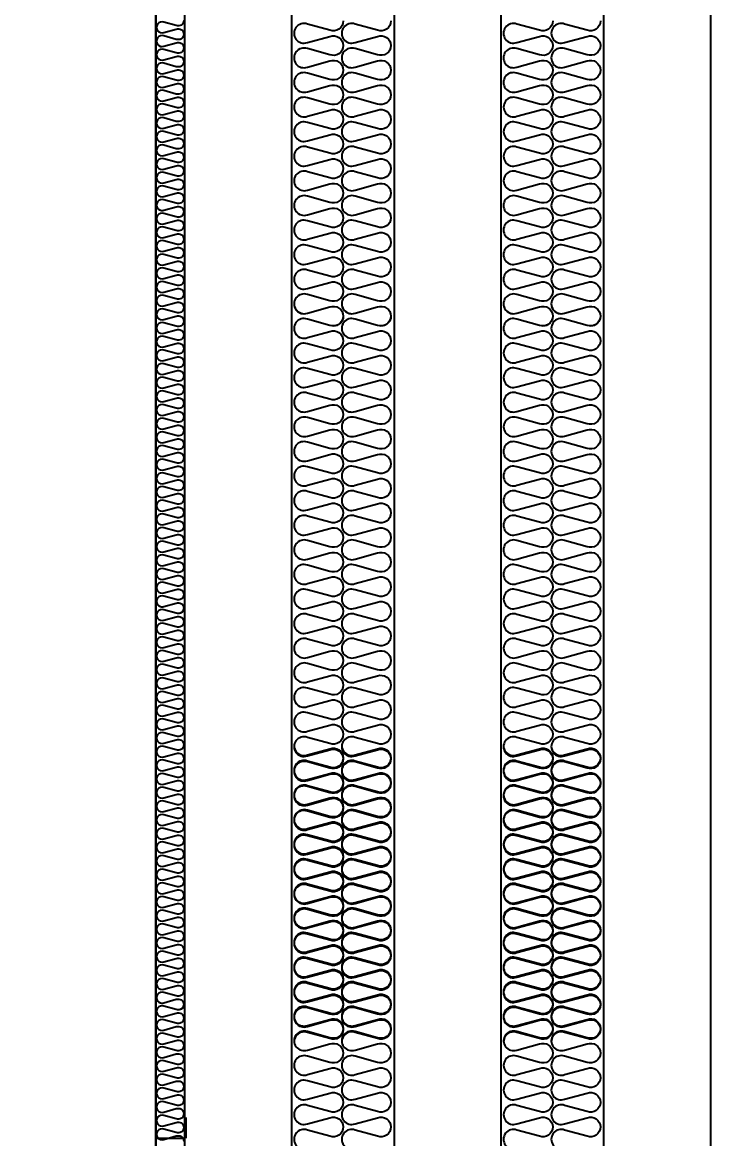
# Model space of a CAD drawing. Header units: millimetres. Extents: x 1723 to 33835, y 1764 to 24472.
# Drawn here: x 4939 to 5946, y 10073 to 11703 of the extents above; entities that cross this region are included whole.
import ezdxf

# ---------------------------------------------------------------- set-up
doc = ezdxf.new("R2010")
doc.units = ezdxf.units.MM
doc.layers.add('SMS', color=220, linetype='Continuous')
doc.layers.add('냉각탑_dim', color=1, linetype='Continuous')
doc.styles.add('HY울릉도L', font='')
doc.styles.get('HY울릉도L').set_extended_font_data('HY울릉도L')
doc.dimstyles.new('성지DIM', dxfattribs={"dimtxt": 3.5, "dimasz": 3, "dimexe": 1, "dimexo": 2.5, "dimgap": 2, "dimtad": 1, "dimdec": 0, "dimzin": 3, "dimdsep": 46, "dimtxsty": 'HY울릉도L', "dimblk": 'ARCHTICK', "dimcen": -2, "dimclrd": 256, "dimclre": 256, "dimclrt": 7, "dimadec": 0, "dimazin": 0, "dimtfac": 1, "dimtdec": 0, "dimtofl": 0, "dimtmove": 0, "dimatfit": 3, "dimfxl": 1, "dimtolj": 1, "dimtzin": 0, "dimlwe": -1, "dimarcsym": 0})

# ---------------------------------------------------------------- blocks, each defined once
blk = doc.blocks.new('*D763')
at = {"layer": 'Defpoints', "color": 0, "transparency": 16777216}
for p in [(5134.4, 13171.5), (4489.6, 9571.5), (5134.4, 9571.5)]:
    blk.add_point(p, dxfattribs=at)
at = {"layer": '냉각탑_dim', "transparency": 16777216}
for p, q in [((5034.4, 13171.5), (4449.6, 13171.5)), ((5034.4, 9571.5), (4449.6, 9571.5))]:
    blk.add_line(p, q, dxfattribs=at)
at = {"layer": '냉각탑_dim', "lineweight": -2, "transparency": 16777216}
blk.add_line((4489.6, 13051.5), (4489.6, 9691.5), dxfattribs=at)
at = {"layer": '냉각탑_dim', "transparency": 16777216}
for points in [[(4469.6, 13051.5), (4509.6, 13051.5), (4489.6, 13171.5)], [(4469.6, 9691.5), (4509.6, 9691.5), (4489.6, 9571.5)]]:
    blk.add_solid(points, dxfattribs=at)
at = {"layer": '냉각탑_dim', "color": 7, "transparency": 16777216, "insert": (4339.6, 11371.5), "char_height": 140, "attachment_point": 5, "rotation": 90, "style": 'HY울릉도L'}
blk.add_mtext('\\A1;3600', dxfattribs=at)
blk = doc.blocks.new('*D767')
at = {"layer": 'Defpoints', "color": 0, "transparency": 16777216}
for p in [(3463.2, 13171.5), (5134.4, 13171.5), (4984.4, 8821.5)]:
    blk.add_point(p, dxfattribs=at)
at = {"layer": '냉각탑_dim', "transparency": 16777216}
for p, q in [((5034.4, 13171.5), (3423.2, 13171.5)), ((4884.4, 8821.5), (3423.2, 8821.5))]:
    blk.add_line(p, q, dxfattribs=at)
at = {"layer": '냉각탑_dim', "lineweight": -2, "transparency": 16777216}
blk.add_line((3463.2, 8941.5), (3463.2, 13051.5), dxfattribs=at)
at = {"layer": '냉각탑_dim', "transparency": 16777216}
for points in [[(3443.2, 13051.5), (3483.2, 13051.5), (3463.2, 13171.5)], [(3443.2, 8941.5), (3483.2, 8941.5), (3463.2, 8821.5)]]:
    blk.add_solid(points, dxfattribs=at)
at = {"layer": '냉각탑_dim', "color": 7, "transparency": 16777216, "insert": (3313.2, 10996.5), "char_height": 140, "attachment_point": 5, "rotation": 90, "style": 'HY울릉도L'}
blk.add_mtext('\\A1;4350', dxfattribs=at)
blk = doc.blocks.new('3')
for p, q in [((5134.4, 13171.5), (5134.4, 9571.5)), ((5134.4, 12779.5), (5134.4, 10073.5)), ((5176.4, 12779.5), (5176.4, 10073.5)), ((5178.4, 10103.5), (5178.4, 10073.5)), ((5134.4, 10073.5), (5176.4, 10073.5))]:
    blk.add_line(p, q)
at = {"color": 7}
for p, q in [((5134.4, 13171.5), (5134.4, 9571.5)), ((5176.4, 13171.5), (5176.4, 9651.5)), ((5332.4, 13129.5), (5332.4, 9651.5)), ((5482.4, 13129.5), (5482.4, 9651.5)), ((5638.4, 13129.5), (5638.4, 9651.5)), ((5788.4, 13129.5), (5788.4, 9651.5)), ((5944.4, 13129.5), (5944.4, 9651.5))]:
    blk.add_line(p, q, dxfattribs=at)
at = {"ltscale": 500, "elevation": 0}
blk.add_lwpolyline([(5134.4, 13171.5), (9334.4, 13171.5), (9334.4, 9571.5), (5134.4, 9571.5)], close=True, dxfattribs=at)
at = {"layer": 'SMS', "color": 5, "elevation": 0}
for points in [[(5408.2, 11704.5, -0.524856), (5388.7, 11691.1), (5355.8, 11700, 1.449198), (5355.8, 11673.1), (5388.7, 11682, -0.524856), (5408.2, 11668.6, -0.524856), (5388.7, 11655.2), (5355.8, 11664.1, 1.449198), (5355.8, 11637.2), (5388.7, 11646.1, -0.524856), (5408.2, 11632.7, -0.524856), (5388.7, 11619.2), (5355.8, 11628.2, 1.449198), (5355.8, 11601.3), (5388.7, 11610.2, -0.524856), (5408.2, 11596.8, -0.524856), (5388.7, 11583.3), (5355.8, 11592.2, 1.449198), (5355.8, 11565.4), (5388.7, 11574.3, -0.524856), (5408.2, 11560.9, -0.524856), (5388.7, 11547.4), (5355.8, 11556.3, 1.449198), (5355.8, 11529.5), (5388.7, 11538.4, -0.524856), (5408.2, 11524.9, -0.524856), (5388.7, 11511.5), (5355.8, 11520.4, 1.449198), (5355.8, 11493.6), (5388.7, 11502.5, -0.524856), (5408.2, 11489, -0.524856), (5388.7, 11475.6), (5355.8, 11484.5, 1.449198), (5355.8, 11457.7), (5388.7, 11466.6, -0.524856), (5408.2, 11453.1, -0.524856), (5388.7, 11439.7), (5355.8, 11448.6, 1.449198), (5355.8, 11421.7), (5388.7, 11430.6, -0.524856), (5408.2, 11417.2, -0.524856), (5388.7, 11403.8), (5355.8, 11412.7, 1.449198), (5355.8, 11385.8), (5388.7, 11394.7, -0.524856), (5408.2, 11381.3, -0.524856), (5388.7, 11367.9), (5355.8, 11376.8, 1.449198), (5355.8, 11349.9), (5388.7, 11358.8, -0.524856), (5408.2, 11345.4, -0.524856), (5388.7, 11332), (5355.8, 11340.9, 1.449198), (5355.8, 11314), (5388.7, 11322.9, -0.524856), (5408.2, 11309.5, -0.524856), (5388.7, 11296.1), (5355.8, 11305, 1.449198), (5355.8, 11278.1), (5388.7, 11287, -0.524856), (5408.2, 11273.6, -0.417249), (5393.7, 11259.2)], [(5477.8, 11704.5, -0.524856), (5458.4, 11691.1), (5425.5, 11700, 1.449198), (5425.5, 11673.1), (5458.4, 11682, -0.524856), (5477.8, 11668.6, -0.524856), (5458.4, 11655.2), (5425.5, 11664.1, 1.449198), (5425.5, 11637.2), (5458.4, 11646.1, -0.524856), (5477.8, 11632.7, -0.524856), (5458.4, 11619.2), (5425.5, 11628.2, 1.449198), (5425.5, 11601.3), (5458.4, 11610.2, -0.524856), (5477.8, 11596.8, -0.524856), (5458.4, 11583.3), (5425.5, 11592.2, 1.449198), (5425.5, 11565.4), (5458.4, 11574.3, -0.524856), (5477.8, 11560.9, -0.524856), (5458.4, 11547.4), (5425.5, 11556.3, 1.449198), (5425.5, 11529.5), (5458.4, 11538.4, -0.524856), (5477.8, 11524.9, -0.524856), (5458.4, 11511.5), (5425.5, 11520.4, 1.449198), (5425.5, 11493.6), (5458.4, 11502.5, -0.524856), (5477.8, 11489, -0.524856), (5458.4, 11475.6), (5425.5, 11484.5, 1.449198), (5425.5, 11457.7), (5458.4, 11466.6, -0.524856), (5477.8, 11453.1, -0.524856), (5458.4, 11439.7), (5425.5, 11448.6, 1.449198), (5425.5, 11421.7), (5458.4, 11430.6, -0.524856), (5477.8, 11417.2, -0.524856), (5458.4, 11403.8), (5425.5, 11412.7, 1.449198), (5425.5, 11385.8), (5458.4, 11394.7, -0.524856), (5477.8, 11381.3, -0.524856), (5458.4, 11367.9), (5425.5, 11376.8, 1.449198), (5425.5, 11349.9), (5458.4, 11358.8, -0.524856), (5477.8, 11345.4, -0.524856), (5458.4, 11332), (5425.5, 11340.9, 1.449198), (5425.5, 11314), (5458.4, 11322.9, -0.524856), (5477.8, 11309.5, -0.524856), (5458.4, 11296.1), (5425.5, 11305, 1.449198), (5425.5, 11278.1), (5458.4, 11287, -0.524856), (5477.8, 11273.6, -0.417249), (5463.3, 11259.2)], [(5714.2, 11704.5, -0.524856), (5694.7, 11691.1), (5661.8, 11700, 1.449198), (5661.8, 11673.1), (5694.7, 11682, -0.524856), (5714.2, 11668.6, -0.524856), (5694.7, 11655.2), (5661.8, 11664.1, 1.449198), (5661.8, 11637.2), (5694.7, 11646.1, -0.524856), (5714.2, 11632.7, -0.524856), (5694.7, 11619.2), (5661.8, 11628.2, 1.449198), (5661.8, 11601.3), (5694.7, 11610.2, -0.524856), (5714.2, 11596.8, -0.524856), (5694.7, 11583.3), (5661.8, 11592.2, 1.449198), (5661.8, 11565.4), (5694.7, 11574.3, -0.524856), (5714.2, 11560.9, -0.524856), (5694.7, 11547.4), (5661.8, 11556.3, 1.449198), (5661.8, 11529.5), (5694.7, 11538.4, -0.524856), (5714.2, 11524.9, -0.524856), (5694.7, 11511.5), (5661.8, 11520.4, 1.449198), (5661.8, 11493.6), (5694.7, 11502.5, -0.524856), (5714.2, 11489, -0.524856), (5694.7, 11475.6), (5661.8, 11484.5, 1.449198), (5661.8, 11457.7), (5694.7, 11466.6, -0.524856), (5714.2, 11453.1, -0.524856), (5694.7, 11439.7), (5661.8, 11448.6, 1.449198), (5661.8, 11421.7), (5694.7, 11430.6, -0.524856), (5714.2, 11417.2, -0.524856), (5694.7, 11403.8), (5661.8, 11412.7, 1.449198), (5661.8, 11385.8), (5694.7, 11394.7, -0.524856), (5714.2, 11381.3, -0.524856), (5694.7, 11367.9), (5661.8, 11376.8, 1.449198), (5661.8, 11349.9), (5694.7, 11358.8, -0.524856), (5714.2, 11345.4, -0.524856), (5694.7, 11332), (5661.8, 11340.9, 1.449198), (5661.8, 11314), (5694.7, 11322.9, -0.524856), (5714.2, 11309.5, -0.524856), (5694.7, 11296.1), (5661.8, 11305, 1.449198), (5661.8, 11278.1), (5694.7, 11287, -0.524856), (5714.2, 11273.6, -0.417249), (5699.7, 11259.2)], [(5783.8, 11704.5, -0.524856), (5764.4, 11691.1), (5731.5, 11700, 1.449198), (5731.5, 11673.1), (5764.4, 11682, -0.524856), (5783.8, 11668.6, -0.524856), (5764.4, 11655.2), (5731.5, 11664.1, 1.449198), (5731.5, 11637.2), (5764.4, 11646.1, -0.524856), (5783.8, 11632.7, -0.524856), (5764.4, 11619.2), (5731.5, 11628.2, 1.449198), (5731.5, 11601.3), (5764.4, 11610.2, -0.524856), (5783.8, 11596.8, -0.524856), (5764.4, 11583.3), (5731.5, 11592.2, 1.449198), (5731.5, 11565.4), (5764.4, 11574.3, -0.524856), (5783.8, 11560.9, -0.524856), (5764.4, 11547.4), (5731.5, 11556.3, 1.449198), (5731.5, 11529.5), (5764.4, 11538.4, -0.524856), (5783.8, 11524.9, -0.524856), (5764.4, 11511.5), (5731.5, 11520.4, 1.449198), (5731.5, 11493.6), (5764.4, 11502.5, -0.524856), (5783.8, 11489, -0.524856), (5764.4, 11475.6), (5731.5, 11484.5, 1.449198), (5731.5, 11457.7), (5764.4, 11466.6, -0.524856), (5783.8, 11453.1, -0.524856), (5764.4, 11439.7), (5731.5, 11448.6, 1.449198), (5731.5, 11421.7), (5764.4, 11430.6, -0.524856), (5783.8, 11417.2, -0.524856), (5764.4, 11403.8), (5731.5, 11412.7, 1.449198), (5731.5, 11385.8), (5764.4, 11394.7, -0.524856), (5783.8, 11381.3, -0.524856), (5764.4, 11367.9), (5731.5, 11376.8, 1.449198), (5731.5, 11349.9), (5764.4, 11358.8, -0.524856), (5783.8, 11345.4, -0.524856), (5764.4, 11332), (5731.5, 11340.9, 1.449198), (5731.5, 11314), (5764.4, 11322.9, -0.524856), (5783.8, 11309.5, -0.524856), (5764.4, 11296.1), (5731.5, 11305, 1.449198), (5731.5, 11278.1), (5764.4, 11287, -0.524856), (5783.8, 11273.6, -0.417249), (5769.3, 11259.2)], [(5175.2, 11705.1, -0.524856), (5164.4, 11697.7), (5146.1, 11702.6, 1.449198), (5146.1, 11687.7), (5164.4, 11692.6, -0.524856), (5175.2, 11685.2, -0.524856), (5164.4, 11677.7), (5146.1, 11682.6, 1.449198), (5146.1, 11667.7), (5164.4, 11672.7, -0.524856), (5175.2, 11665.2, -0.524856), (5164.4, 11657.8), (5146.1, 11662.7, 1.449198), (5146.1, 11647.8), (5164.4, 11652.7, -0.524856), (5175.2, 11645.3, -0.524856), (5164.4, 11637.8), (5146.1, 11642.7, 1.449198), (5146.1, 11627.8), (5164.4, 11632.8, -0.524856), (5175.2, 11625.3, -0.524856), (5164.4, 11617.9), (5146.1, 11622.8, 1.449198), (5146.1, 11607.9), (5164.4, 11612.8, -0.524856), (5175.2, 11605.4, -0.524856), (5164.4, 11597.9), (5146.1, 11602.8, 1.449198), (5146.1, 11587.9), (5164.4, 11592.9, -0.524856), (5175.2, 11585.4, -0.524856), (5164.4, 11578), (5146.1, 11582.9, 1.449198), (5146.1, 11568), (5164.4, 11572.9, -0.524856), (5175.2, 11565.5, -0.524856), (5164.4, 11558), (5146.1, 11562.9, 1.449198), (5146.1, 11548), (5164.4, 11553, -0.524856), (5175.2, 11545.5, -0.524856), (5164.4, 11538.1), (5146.1, 11543, 1.449198), (5146.1, 11528.1), (5164.4, 11533, -0.524856), (5175.2, 11525.6, -0.524856), (5164.4, 11518.1), (5146.1, 11523, 1.449198), (5146.1, 11508.1), (5164.4, 11513.1, -0.524856), (5175.2, 11505.6, -0.524856), (5164.4, 11498.2), (5146.1, 11503.1, 1.449198), (5146.1, 11488.2), (5164.4, 11493.1, -0.524856), (5175.2, 11485.7, -0.524856), (5164.4, 11478.2), (5146.1, 11483.1, 1.449198), (5146.1, 11468.2), (5164.4, 11473.2, -0.524856), (5175.2, 11465.7, -0.524856), (5164.4, 11458.3), (5146.1, 11463.2, 1.449198), (5146.1, 11448.3), (5164.4, 11453.2, -0.524856), (5175.2, 11445.8, -0.524856), (5164.4, 11438.3), (5146.1, 11443.2, 1.449198), (5146.1, 11428.3), (5164.4, 11433.3, -0.524856), (5175.2, 11425.8, -0.417249), (5167.2, 11417.8)], [(5135.6, 11433.8, 0.446849), (5146.1, 11428.3), (5164.4, 11433.3, -0.524856), (5175.2, 11425.8, -0.524856), (5164.4, 11418.4), (5146.1, 11423.3, 1.449198), (5146.1, 11408.4), (5164.4, 11413.3, -0.524856), (5175.2, 11405.9, -0.524856), (5164.4, 11398.4), (5146.1, 11403.3, 1.449198), (5146.1, 11388.4), (5164.4, 11393.4, -0.524856), (5175.2, 11385.9, -0.524856), (5164.4, 11378.5), (5146.1, 11383.4, 1.449198), (5146.1, 11368.5), (5164.4, 11373.4, -0.524856), (5175.2, 11366, -0.524856), (5164.4, 11358.5), (5146.1, 11363.4, 1.449198), (5146.1, 11348.5), (5164.4, 11353.5, -0.524856), (5175.2, 11346, -0.524856), (5164.4, 11338.6), (5146.1, 11343.5, 1.449198), (5146.1, 11328.6), (5164.4, 11333.5, -0.524856), (5175.2, 11326.1, -0.524856), (5164.4, 11318.6), (5146.1, 11323.5, 1.449198), (5146.1, 11308.6), (5164.4, 11313.6, -0.524856), (5175.2, 11306.1, -0.524856), (5164.4, 11298.7), (5146.1, 11303.6, 1.449198), (5146.1, 11288.7), (5164.4, 11293.6, -0.524856), (5175.2, 11286.2, -0.524856), (5164.4, 11278.7), (5146.1, 11283.6, 1.449198), (5146.1, 11268.7), (5164.4, 11273.7, -0.524856), (5175.2, 11266.2, -0.524856), (5164.4, 11258.8), (5146.1, 11263.7, 1.449198), (5146.1, 11248.8), (5164.4, 11253.7, -0.524856), (5175.2, 11246.3, -0.524856), (5164.4, 11238.8), (5146.1, 11243.7, 1.449198), (5146.1, 11228.8), (5164.4, 11233.8, -0.524856), (5175.2, 11226.3, -0.524856), (5164.4, 11218.9), (5146.1, 11223.8, 1.449198), (5146.1, 11208.9), (5164.4, 11213.8, -0.524856), (5175.2, 11206.4, -0.524856), (5164.4, 11198.9), (5146.1, 11203.8, 1.449198), (5146.1, 11188.9), (5164.4, 11193.9, -0.524856), (5175.2, 11186.4, -0.524856), (5164.4, 11179), (5146.1, 11183.9, 1.449198), (5146.1, 11169), (5164.4, 11173.9, -0.524856), (5175.2, 11166.5, -0.524856), (5164.4, 11159), (5146.1, 11163.9, 1.449198), (5146.1, 11149), (5164.4, 11154, -0.524856), (5175.2, 11146.5, -0.524856), (5164.4, 11139.1), (5146.1, 11144, 1.449198), (5146.1, 11129.1), (5164.4, 11134, -0.524856), (5175.2, 11126.6, -0.524856), (5164.4, 11119.1), (5146.1, 11124, 1.449198), (5146.1, 11109.1), (5164.4, 11114.1, -0.524856), (5175.2, 11106.6, -0.524856), (5164.4, 11099.2), (5146.1, 11104.1, 1.449198), (5146.1, 11089.2), (5164.4, 11094.1, -0.524856), (5175.2, 11086.7, -0.524856), (5164.4, 11079.2), (5146.1, 11084.1, 1.449198), (5146.1, 11069.2), (5164.4, 11074.2, -0.524856), (5175.2, 11066.7, -0.524856), (5164.4, 11059.3), (5146.1, 11064.2, 1.449198), (5146.1, 11049.3), (5164.4, 11054.2, -0.524856), (5175.2, 11046.8, -0.524856), (5164.4, 11039.3), (5146.1, 11044.2, 1.449198), (5146.1, 11029.3), (5164.4, 11034.3, -0.524856), (5175.2, 11026.8, -0.524856), (5164.4, 11019.4), (5146.1, 11024.3, 1.449198), (5146.1, 11009.4), (5164.4, 11014.3, -0.524856), (5175.2, 11006.9, -0.524856), (5164.4, 10999.4), (5146.1, 11004.3, 1.449198), (5146.1, 10989.4), (5164.4, 10994.4, -0.524856), (5175.2, 10986.9, -0.524856), (5164.4, 10979.5), (5146.1, 10984.4, 1.449198), (5146.1, 10969.5), (5164.4, 10974.4, -0.524856), (5175.2, 10967, -0.524856), (5164.4, 10959.5), (5146.1, 10964.4, 1.449198), (5146.1, 10949.5), (5164.4, 10954.5, -0.524856), (5175.2, 10947, -0.524856), (5164.4, 10939.6), (5146.1, 10944.5, 1.449198), (5146.1, 10929.6), (5164.4, 10934.5, -0.524856), (5175.2, 10927.1, -0.524856), (5164.4, 10919.6), (5146.1, 10924.5, 1.449198), (5146.1, 10909.6), (5164.4, 10914.6, -0.524856), (5175.2, 10907.1, -0.524856), (5164.4, 10899.7), (5146.1, 10904.6, 1.449198), (5146.1, 10889.7), (5164.4, 10894.6, -0.524856), (5175.2, 10887.2, -0.524856), (5164.4, 10879.7), (5146.1, 10884.6, 1.449198), (5146.1, 10869.7), (5164.4, 10874.7, -0.524856), (5175.2, 10867.2, -0.524856), (5164.4, 10859.8), (5146.1, 10864.7, 1.449198), (5146.1, 10849.8), (5164.4, 10854.7, -0.524856), (5175.2, 10847.3, -0.417249), (5167.2, 10839.3)], [(5336.8, 11287.9, 0.446849), (5355.8, 11278.1), (5388.7, 11287, -0.524856), (5408.2, 11273.6, -0.524856), (5388.7, 11260.1), (5355.8, 11269.1, 1.449198), (5355.8, 11242.2), (5388.7, 11251.1, -0.524856), (5408.2, 11237.7, -0.524856), (5388.7, 11224.2), (5355.8, 11233.1, 1.449198), (5355.8, 11206.3), (5388.7, 11215.2, -0.524856), (5408.2, 11201.8, -0.524856), (5388.7, 11188.3), (5355.8, 11197.2, 1.449198), (5355.8, 11170.4), (5388.7, 11179.3, -0.524856), (5408.2, 11165.8, -0.524856), (5388.7, 11152.4), (5355.8, 11161.3, 1.449198), (5355.8, 11134.5), (5388.7, 11143.4, -0.524856), (5408.2, 11129.9, -0.524856), (5388.7, 11116.5), (5355.8, 11125.4, 1.449198), (5355.8, 11098.6), (5388.7, 11107.5, -0.524856), (5408.2, 11094, -0.524856), (5388.7, 11080.6), (5355.8, 11089.5, 1.449198), (5355.8, 11062.6), (5388.7, 11071.5, -0.524856), (5408.2, 11058.1, -0.524856), (5388.7, 11044.7), (5355.8, 11053.6, 1.449198), (5355.8, 11026.7), (5388.7, 11035.6, -0.524856), (5408.2, 11022.2, -0.524856), (5388.7, 11008.8), (5355.8, 11017.7, 1.449198), (5355.8, 10990.8), (5388.7, 10999.7, -0.524856), (5408.2, 10986.3, -0.524856), (5388.7, 10972.9), (5355.8, 10981.8, 1.449198), (5355.8, 10954.9), (5388.7, 10963.8, -0.524856), (5408.2, 10950.4, -0.524856), (5388.7, 10937), (5355.8, 10945.9, 1.449198), (5355.8, 10919), (5388.7, 10927.9, -0.524856), (5408.2, 10914.5, -0.524856), (5388.7, 10901), (5355.8, 10910, 1.449198), (5355.8, 10883.1), (5388.7, 10892, -0.524856), (5408.2, 10878.6, -0.524856), (5388.7, 10865.1), (5355.8, 10874, 1.449198), (5355.8, 10847.2), (5388.7, 10856.1, -0.524856), (5408.2, 10842.7, -0.524856), (5388.7, 10829.2), (5355.8, 10838.1, 1.449198), (5355.8, 10811.3), (5388.7, 10820.2, -0.524856), (5408.2, 10806.7, -0.524856), (5388.7, 10793.3), (5355.8, 10802.2, 1.449198), (5355.8, 10775.4), (5388.7, 10784.3, -0.524856), (5408.2, 10770.8, -0.524856), (5388.7, 10757.4), (5355.8, 10766.3, 1.449198), (5355.8, 10739.5), (5388.7, 10748.4, -0.524856), (5408.2, 10734.9, -0.524856), (5388.7, 10721.5), (5355.8, 10730.4, 1.449198), (5355.8, 10703.5), (5388.7, 10712.4, -0.524856), (5408.2, 10699, -0.524856), (5388.7, 10685.6), (5355.8, 10694.5, 1.449198), (5355.8, 10667.6), (5388.7, 10676.5, -0.524856), (5408.2, 10663.1, -0.524856), (5388.7, 10649.7), (5355.8, 10658.6, 1.449198), (5355.8, 10631.7), (5388.7, 10640.6, -0.524856), (5408.2, 10627.2, -0.524856), (5388.7, 10613.8), (5355.8, 10622.7, 1.449198), (5355.8, 10595.8), (5388.7, 10604.7, -0.524856), (5408.2, 10591.3, -0.524856), (5388.7, 10577.9), (5355.8, 10586.8, 1.449198), (5355.8, 10559.9), (5388.7, 10568.8, -0.524856), (5408.2, 10555.4, -0.524856), (5388.7, 10541.9), (5355.8, 10550.9, 1.449198), (5355.8, 10524), (5388.7, 10532.9, -0.524856), (5408.2, 10519.5, -0.524856), (5388.7, 10506), (5355.8, 10514.9, 1.449198), (5355.8, 10488.1), (5388.7, 10497, -0.524856), (5408.2, 10483.6, -0.524856), (5388.7, 10470.1), (5355.8, 10479, 1.449198), (5355.8, 10452.2), (5388.7, 10461.1, -0.524856), (5408.2, 10447.6, -0.524856), (5388.7, 10434.2), (5355.8, 10443.1, 1.449198), (5355.8, 10416.3), (5388.7, 10425.2, -0.524856), (5408.2, 10411.7, -0.524856), (5388.7, 10398.3), (5355.8, 10407.2, 1.449198), (5355.8, 10380.4), (5388.7, 10389.3, -0.524856), (5408.2, 10375.8, -0.524856), (5388.7, 10362.4), (5355.8, 10371.3, 1.449198), (5355.8, 10344.4), (5388.7, 10353.3, -0.524856), (5408.2, 10339.9, -0.524856), (5388.7, 10326.5), (5355.8, 10335.4, 1.449198), (5355.8, 10308.5), (5388.7, 10317.4, -0.524856), (5408.2, 10304, -0.524856), (5388.7, 10290.6), (5355.8, 10299.5, 1.449198), (5355.8, 10272.6), (5388.7, 10281.5, -0.524856), (5408.2, 10268.1, -0.524856), (5388.7, 10254.7), (5355.8, 10263.6, 0.440524), (5336.9, 10254, 0.440524)], [(5406.5, 11287.9, 0.446849), (5425.5, 11278.1), (5458.4, 11287, -0.524856), (5477.8, 11273.6, -0.524856), (5458.4, 11260.1), (5425.5, 11269.1, 1.449198), (5425.5, 11242.2), (5458.4, 11251.1, -0.524856), (5477.8, 11237.7, -0.524856), (5458.4, 11224.2), (5425.5, 11233.1, 1.449198), (5425.5, 11206.3), (5458.4, 11215.2, -0.524856), (5477.8, 11201.8, -0.524856), (5458.4, 11188.3), (5425.5, 11197.2, 1.449198), (5425.5, 11170.4), (5458.4, 11179.3, -0.524856), (5477.8, 11165.8, -0.524856), (5458.4, 11152.4), (5425.5, 11161.3, 1.449198), (5425.5, 11134.5), (5458.4, 11143.4, -0.524856), (5477.8, 11129.9, -0.524856), (5458.4, 11116.5), (5425.5, 11125.4, 1.449198), (5425.5, 11098.6), (5458.4, 11107.5, -0.524856), (5477.8, 11094, -0.524856), (5458.4, 11080.6), (5425.5, 11089.5, 1.449198), (5425.5, 11062.6), (5458.4, 11071.5, -0.524856), (5477.8, 11058.1, -0.524856), (5458.4, 11044.7), (5425.5, 11053.6, 1.449198), (5425.5, 11026.7), (5458.4, 11035.6, -0.524856), (5477.8, 11022.2, -0.524856), (5458.4, 11008.8), (5425.5, 11017.7, 1.449198), (5425.5, 10990.8), (5458.4, 10999.7, -0.524856), (5477.8, 10986.3, -0.524856), (5458.4, 10972.9), (5425.5, 10981.8, 1.449198), (5425.5, 10954.9), (5458.4, 10963.8, -0.524856), (5477.8, 10950.4, -0.524856), (5458.4, 10937), (5425.5, 10945.9, 1.449198), (5425.5, 10919), (5458.4, 10927.9, -0.524856), (5477.8, 10914.5, -0.524856), (5458.4, 10901), (5425.5, 10910, 1.449198), (5425.5, 10883.1), (5458.4, 10892, -0.524856), (5477.8, 10878.6, -0.524856), (5458.4, 10865.1), (5425.5, 10874, 1.449198), (5425.5, 10847.2), (5458.4, 10856.1, -0.524856), (5477.8, 10842.7, -0.524856), (5458.4, 10829.2), (5425.5, 10838.1, 1.449198), (5425.5, 10811.3), (5458.4, 10820.2, -0.524856), (5477.8, 10806.7, -0.524856), (5458.4, 10793.3), (5425.5, 10802.2, 1.449198), (5425.5, 10775.4), (5458.4, 10784.3, -0.524856), (5477.8, 10770.8, -0.524856), (5458.4, 10757.4), (5425.5, 10766.3, 1.449198), (5425.5, 10739.5), (5458.4, 10748.4, -0.524856), (5477.8, 10734.9, -0.524856), (5458.4, 10721.5), (5425.5, 10730.4, 1.449198), (5425.5, 10703.5), (5458.4, 10712.4, -0.524856), (5477.8, 10699, -0.524856), (5458.4, 10685.6), (5425.5, 10694.5, 1.449198), (5425.5, 10667.6), (5458.4, 10676.5, -0.524856), (5477.8, 10663.1, -0.524856), (5458.4, 10649.7), (5425.5, 10658.6, 1.449198), (5425.5, 10631.7), (5458.4, 10640.6, -0.524856), (5477.8, 10627.2, -0.524856), (5458.4, 10613.8), (5425.5, 10622.7, 1.449198), (5425.5, 10595.8), (5458.4, 10604.7, -0.524856), (5477.8, 10591.3, -0.524856), (5458.4, 10577.9), (5425.5, 10586.8, 1.449198), (5425.5, 10559.9), (5458.4, 10568.8, -0.524856), (5477.8, 10555.4, -0.524856), (5458.4, 10541.9), (5425.5, 10550.9, 1.449198), (5425.5, 10524), (5458.4, 10532.9, -0.524856), (5477.8, 10519.5, -0.524856), (5458.4, 10506), (5425.5, 10514.9, 1.449198), (5425.5, 10488.1), (5458.4, 10497, -0.524856), (5477.8, 10483.6, -0.524856), (5458.4, 10470.1), (5425.5, 10479, 1.449198), (5425.5, 10452.2), (5458.4, 10461.1, -0.524856), (5477.8, 10447.6, -0.524856), (5458.4, 10434.2), (5425.5, 10443.1, 1.449198), (5425.5, 10416.3), (5458.4, 10425.2, -0.524856), (5477.8, 10411.7, -0.524856), (5458.4, 10398.3), (5425.5, 10407.2, 1.449198), (5425.5, 10380.4), (5458.4, 10389.3, -0.524856), (5477.8, 10375.8, -0.524856), (5458.4, 10362.4), (5425.5, 10371.3, 1.449198), (5425.5, 10344.4), (5458.4, 10353.3, -0.524856), (5477.8, 10339.9, -0.524856), (5458.4, 10326.5), (5425.5, 10335.4, 1.449198), (5425.5, 10308.5), (5458.4, 10317.4, -0.524856), (5477.8, 10304, -0.524856), (5458.4, 10290.6), (5425.5, 10299.5, 1.449198), (5425.5, 10272.6), (5458.4, 10281.5, -0.524856), (5477.8, 10268.1, -0.524856), (5458.4, 10254.7), (5425.5, 10263.6, 0.440524), (5406.5, 10254, 0.440524)], [(5642.8, 11287.9, 0.446849), (5661.8, 11278.1), (5694.7, 11287, -0.524856), (5714.2, 11273.6, -0.524856), (5694.7, 11260.1), (5661.8, 11269.1, 1.449198), (5661.8, 11242.2), (5694.7, 11251.1, -0.524856), (5714.2, 11237.7, -0.524856), (5694.7, 11224.2), (5661.8, 11233.1, 1.449198), (5661.8, 11206.3), (5694.7, 11215.2, -0.524856), (5714.2, 11201.8, -0.524856), (5694.7, 11188.3), (5661.8, 11197.2, 1.449198), (5661.8, 11170.4), (5694.7, 11179.3, -0.524856), (5714.2, 11165.8, -0.524856), (5694.7, 11152.4), (5661.8, 11161.3, 1.449198), (5661.8, 11134.5), (5694.7, 11143.4, -0.524856), (5714.2, 11129.9, -0.524856), (5694.7, 11116.5), (5661.8, 11125.4, 1.449198), (5661.8, 11098.6), (5694.7, 11107.5, -0.524856), (5714.2, 11094, -0.524856), (5694.7, 11080.6), (5661.8, 11089.5, 1.449198), (5661.8, 11062.6), (5694.7, 11071.5, -0.524856), (5714.2, 11058.1, -0.524856), (5694.7, 11044.7), (5661.8, 11053.6, 1.449198), (5661.8, 11026.7), (5694.7, 11035.6, -0.524856), (5714.2, 11022.2, -0.524856), (5694.7, 11008.8), (5661.8, 11017.7, 1.449198), (5661.8, 10990.8), (5694.7, 10999.7, -0.524856), (5714.2, 10986.3, -0.524856), (5694.7, 10972.9), (5661.8, 10981.8, 1.449198), (5661.8, 10954.9), (5694.7, 10963.8, -0.524856), (5714.2, 10950.4, -0.524856), (5694.7, 10937), (5661.8, 10945.9, 1.449198), (5661.8, 10919), (5694.7, 10927.9, -0.524856), (5714.2, 10914.5, -0.524856), (5694.7, 10901), (5661.8, 10910, 1.449198), (5661.8, 10883.1), (5694.7, 10892, -0.524856), (5714.2, 10878.6, -0.524856), (5694.7, 10865.1), (5661.8, 10874, 1.449198), (5661.8, 10847.2), (5694.7, 10856.1, -0.524856), (5714.2, 10842.7, -0.524856), (5694.7, 10829.2), (5661.8, 10838.1, 1.449198), (5661.8, 10811.3), (5694.7, 10820.2, -0.524856), (5714.2, 10806.7, -0.524856), (5694.7, 10793.3), (5661.8, 10802.2, 1.449198), (5661.8, 10775.4), (5694.7, 10784.3, -0.524856), (5714.2, 10770.8, -0.524856), (5694.7, 10757.4), (5661.8, 10766.3, 1.449198), (5661.8, 10739.5), (5694.7, 10748.4, -0.524856), (5714.2, 10734.9, -0.524856), (5694.7, 10721.5), (5661.8, 10730.4, 1.449198), (5661.8, 10703.5), (5694.7, 10712.4, -0.524856), (5714.2, 10699, -0.524856), (5694.7, 10685.6), (5661.8, 10694.5, 1.449198), (5661.8, 10667.6), (5694.7, 10676.5, -0.524856), (5714.2, 10663.1, -0.524856), (5694.7, 10649.7), (5661.8, 10658.6, 1.449198), (5661.8, 10631.7), (5694.7, 10640.6, -0.524856), (5714.2, 10627.2, -0.524856), (5694.7, 10613.8), (5661.8, 10622.7, 1.449198), (5661.8, 10595.8), (5694.7, 10604.7, -0.524856), (5714.2, 10591.3, -0.524856), (5694.7, 10577.9), (5661.8, 10586.8, 1.449198), (5661.8, 10559.9), (5694.7, 10568.8, -0.524856), (5714.2, 10555.4, -0.524856), (5694.7, 10541.9), (5661.8, 10550.9, 1.449198), (5661.8, 10524), (5694.7, 10532.9, -0.524856), (5714.2, 10519.5, -0.524856), (5694.7, 10506), (5661.8, 10514.9, 1.449198), (5661.8, 10488.1), (5694.7, 10497, -0.524856), (5714.2, 10483.6, -0.524856), (5694.7, 10470.1), (5661.8, 10479, 1.449198), (5661.8, 10452.2), (5694.7, 10461.1, -0.524856), (5714.2, 10447.6, -0.524856), (5694.7, 10434.2), (5661.8, 10443.1, 1.449198), (5661.8, 10416.3), (5694.7, 10425.2, -0.524856), (5714.2, 10411.7, -0.524856), (5694.7, 10398.3), (5661.8, 10407.2, 1.449198), (5661.8, 10380.4), (5694.7, 10389.3, -0.524856), (5714.2, 10375.8, -0.524856), (5694.7, 10362.4), (5661.8, 10371.3, 1.449198), (5661.8, 10344.4), (5694.7, 10353.3, -0.524856), (5714.2, 10339.9, -0.524856), (5694.7, 10326.5), (5661.8, 10335.4, 1.449198), (5661.8, 10308.5), (5694.7, 10317.4, -0.524856), (5714.2, 10304, -0.524856), (5694.7, 10290.6), (5661.8, 10299.5, 1.449198), (5661.8, 10272.6), (5694.7, 10281.5, -0.524856), (5714.2, 10268.1, -0.524856), (5694.7, 10254.7), (5661.8, 10263.6, 0.440524), (5642.9, 10254, 0.440524)], [(5712.5, 11287.9, 0.446849), (5731.5, 11278.1), (5764.4, 11287, -0.524856), (5783.8, 11273.6, -0.524856), (5764.4, 11260.1), (5731.5, 11269.1, 1.449198), (5731.5, 11242.2), (5764.4, 11251.1, -0.524856), (5783.8, 11237.7, -0.524856), (5764.4, 11224.2), (5731.5, 11233.1, 1.449198), (5731.5, 11206.3), (5764.4, 11215.2, -0.524856), (5783.8, 11201.8, -0.524856), (5764.4, 11188.3), (5731.5, 11197.2, 1.449198), (5731.5, 11170.4), (5764.4, 11179.3, -0.524856), (5783.8, 11165.8, -0.524856), (5764.4, 11152.4), (5731.5, 11161.3, 1.449198), (5731.5, 11134.5), (5764.4, 11143.4, -0.524856), (5783.8, 11129.9, -0.524856), (5764.4, 11116.5), (5731.5, 11125.4, 1.449198), (5731.5, 11098.6), (5764.4, 11107.5, -0.524856), (5783.8, 11094, -0.524856), (5764.4, 11080.6), (5731.5, 11089.5, 1.449198), (5731.5, 11062.6), (5764.4, 11071.5, -0.524856), (5783.8, 11058.1, -0.524856), (5764.4, 11044.7), (5731.5, 11053.6, 1.449198), (5731.5, 11026.7), (5764.4, 11035.6, -0.524856), (5783.8, 11022.2, -0.524856), (5764.4, 11008.8), (5731.5, 11017.7, 1.449198), (5731.5, 10990.8), (5764.4, 10999.7, -0.524856), (5783.8, 10986.3, -0.524856), (5764.4, 10972.9), (5731.5, 10981.8, 1.449198), (5731.5, 10954.9), (5764.4, 10963.8, -0.524856), (5783.8, 10950.4, -0.524856), (5764.4, 10937), (5731.5, 10945.9, 1.449198), (5731.5, 10919), (5764.4, 10927.9, -0.524856), (5783.8, 10914.5, -0.524856), (5764.4, 10901), (5731.5, 10910, 1.449198), (5731.5, 10883.1), (5764.4, 10892, -0.524856), (5783.8, 10878.6, -0.524856), (5764.4, 10865.1), (5731.5, 10874, 1.449198), (5731.5, 10847.2), (5764.4, 10856.1, -0.524856), (5783.8, 10842.7, -0.524856), (5764.4, 10829.2), (5731.5, 10838.1, 1.449198), (5731.5, 10811.3), (5764.4, 10820.2, -0.524856), (5783.8, 10806.7, -0.524856), (5764.4, 10793.3), (5731.5, 10802.2, 1.449198), (5731.5, 10775.4), (5764.4, 10784.3, -0.524856), (5783.8, 10770.8, -0.524856), (5764.4, 10757.4), (5731.5, 10766.3, 1.449198), (5731.5, 10739.5), (5764.4, 10748.4, -0.524856), (5783.8, 10734.9, -0.524856), (5764.4, 10721.5), (5731.5, 10730.4, 1.449198), (5731.5, 10703.5), (5764.4, 10712.4, -0.524856), (5783.8, 10699, -0.524856), (5764.4, 10685.6), (5731.5, 10694.5, 1.449198), (5731.5, 10667.6), (5764.4, 10676.5, -0.524856), (5783.8, 10663.1, -0.524856), (5764.4, 10649.7), (5731.5, 10658.6, 1.449198), (5731.5, 10631.7), (5764.4, 10640.6, -0.524856), (5783.8, 10627.2, -0.524856), (5764.4, 10613.8), (5731.5, 10622.7, 1.449198), (5731.5, 10595.8), (5764.4, 10604.7, -0.524856), (5783.8, 10591.3, -0.524856), (5764.4, 10577.9), (5731.5, 10586.8, 1.449198), (5731.5, 10559.9), (5764.4, 10568.8, -0.524856), (5783.8, 10555.4, -0.524856), (5764.4, 10541.9), (5731.5, 10550.9, 1.449198), (5731.5, 10524), (5764.4, 10532.9, -0.524856), (5783.8, 10519.5, -0.524856), (5764.4, 10506), (5731.5, 10514.9, 1.449198), (5731.5, 10488.1), (5764.4, 10497, -0.524856), (5783.8, 10483.6, -0.524856), (5764.4, 10470.1), (5731.5, 10479, 1.449198), (5731.5, 10452.2), (5764.4, 10461.1, -0.524856), (5783.8, 10447.6, -0.524856), (5764.4, 10434.2), (5731.5, 10443.1, 1.449198), (5731.5, 10416.3), (5764.4, 10425.2, -0.524856), (5783.8, 10411.7, -0.524856), (5764.4, 10398.3), (5731.5, 10407.2, 1.449198), (5731.5, 10380.4), (5764.4, 10389.3, -0.524856), (5783.8, 10375.8, -0.524856), (5764.4, 10362.4), (5731.5, 10371.3, 1.449198), (5731.5, 10344.4), (5764.4, 10353.3, -0.524856), (5783.8, 10339.9, -0.524856), (5764.4, 10326.5), (5731.5, 10335.4, 1.449198), (5731.5, 10308.5), (5764.4, 10317.4, -0.524856), (5783.8, 10304, -0.524856), (5764.4, 10290.6), (5731.5, 10299.5, 1.449198), (5731.5, 10272.6), (5764.4, 10281.5, -0.524856), (5783.8, 10268.1, -0.524856), (5764.4, 10254.7), (5731.5, 10263.6, 0.440524), (5712.5, 10254, 0.440524)], [(5135.6, 10855.2, 0.446849), (5146.1, 10849.8), (5164.4, 10854.7, -0.524856), (5175.2, 10847.3, -0.524856), (5164.4, 10839.8), (5146.1, 10844.7, 1.449198), (5146.1, 10829.8), (5164.4, 10834.8, -0.524856), (5175.2, 10827.3, -0.524856), (5164.4, 10819.9), (5146.1, 10824.8, 1.449198), (5146.1, 10809.9), (5164.4, 10814.8, -0.524856), (5175.2, 10807.4, -0.524856), (5164.4, 10799.9), (5146.1, 10804.8, 1.449198), (5146.1, 10789.9), (5164.4, 10794.9, -0.524856), (5175.2, 10787.4, -0.524856), (5164.4, 10780), (5146.1, 10784.9, 1.449198), (5146.1, 10770), (5164.4, 10774.9, -0.524856), (5175.2, 10767.5, -0.524856), (5164.4, 10760), (5146.1, 10764.9, 1.449198), (5146.1, 10750), (5164.4, 10755, -0.524856), (5175.2, 10747.5, -0.524856), (5164.4, 10740.1), (5146.1, 10745, 1.449198), (5146.1, 10730.1), (5164.4, 10735, -0.524856), (5175.2, 10727.6, -0.524856), (5164.4, 10720.1), (5146.1, 10725, 1.449198), (5146.1, 10710.1), (5164.4, 10715.1, -0.524856), (5175.2, 10707.6, -0.524856), (5164.4, 10700.2), (5146.1, 10705.1, 1.449198), (5146.1, 10690.2), (5164.4, 10695.1, -0.524856), (5175.2, 10687.7, -0.524856), (5164.4, 10680.2), (5146.1, 10685.1, 1.449198), (5146.1, 10670.2), (5164.4, 10675.2, -0.524856), (5175.2, 10667.7, -0.524856), (5164.4, 10660.3), (5146.1, 10665.2, 1.449198), (5146.1, 10650.3), (5164.4, 10655.2, -0.524856), (5175.2, 10647.8, -0.524856), (5164.4, 10640.3), (5146.1, 10645.2, 1.449198), (5146.1, 10630.3), (5164.4, 10635.3, -0.524856), (5175.2, 10627.8, -0.524856), (5164.4, 10620.4), (5146.1, 10625.3, 1.449198), (5146.1, 10610.4), (5164.4, 10615.3, -0.524856), (5175.2, 10607.9, -0.524856), (5164.4, 10600.4), (5146.1, 10605.3, 1.449198), (5146.1, 10590.4), (5164.4, 10595.4, -0.524856), (5175.2, 10587.9, -0.524856), (5164.4, 10580.5), (5146.1, 10585.4, 1.449198), (5146.1, 10570.5), (5164.4, 10575.4, -0.524856), (5175.2, 10568, -0.524856), (5164.4, 10560.5), (5146.1, 10565.4, 1.449198), (5146.1, 10550.5), (5164.4, 10555.5, -0.524856), (5175.2, 10548, -0.524856), (5164.4, 10540.6), (5146.1, 10545.5, 1.449198), (5146.1, 10530.6), (5164.4, 10535.5, -0.524856), (5175.2, 10528.1, -0.524856), (5164.4, 10520.6), (5146.1, 10525.5, 1.449198), (5146.1, 10510.6), (5164.4, 10515.6, -0.524856), (5175.2, 10508.1, -0.524856), (5164.4, 10500.7), (5146.1, 10505.6, 1.449198), (5146.1, 10490.7), (5164.4, 10495.6, -0.524856), (5175.2, 10488.2, -0.524856), (5164.4, 10480.7), (5146.1, 10485.6, 1.449198), (5146.1, 10470.7), (5164.4, 10475.7, -0.524856), (5175.2, 10468.2, -0.524856), (5164.4, 10460.8), (5146.1, 10465.7, 1.449198), (5146.1, 10450.8), (5164.4, 10455.7, -0.524856), (5175.2, 10448.3, -0.524856), (5164.4, 10440.8), (5146.1, 10445.7, 1.449198), (5146.1, 10430.8), (5164.4, 10435.8, -0.524856), (5175.2, 10428.3, -0.524856), (5164.4, 10420.9), (5146.1, 10425.8, 1.449198), (5146.1, 10410.9), (5164.4, 10415.8, -0.524856), (5175.2, 10408.4, -0.524856), (5164.4, 10400.9), (5146.1, 10405.8, 1.449198), (5146.1, 10390.9), (5164.4, 10395.9, -0.524856), (5175.2, 10388.4, -0.524856), (5164.4, 10381), (5146.1, 10385.9, 1.449198), (5146.1, 10371), (5164.4, 10375.9, -0.524856), (5175.2, 10368.5, -0.524856), (5164.4, 10361), (5146.1, 10365.9, 1.449198), (5146.1, 10351), (5164.4, 10356, -0.524856), (5175.2, 10348.5, -0.524856), (5164.4, 10341.1), (5146.1, 10346, 1.449198), (5146.1, 10331.1), (5164.4, 10336, -0.524856), (5175.2, 10328.6, -0.524856), (5164.4, 10321.1), (5146.1, 10326, 1.449198), (5146.1, 10311.1), (5164.4, 10316.1, -0.524856), (5175.2, 10308.6, -0.524856), (5164.4, 10301.2), (5146.1, 10306.1, 1.449198), (5146.1, 10291.2), (5164.4, 10296.1, -0.524856), (5175.2, 10288.7, -0.524856), (5164.4, 10281.2), (5146.1, 10286.1, 1.449198), (5146.1, 10271.2), (5164.4, 10276.2, -0.524856), (5175.2, 10268.7, -0.417249), (5167.2, 10260.7)], [(5336.8, 10642.9, 0.446849), (5355.8, 10633.1), (5388.7, 10642, -0.524856), (5408.2, 10628.6, -0.524856), (5388.7, 10615.1), (5355.8, 10624.1, 1.449198), (5355.8, 10597.2), (5388.7, 10606.1, -0.524856), (5408.2, 10592.7, -0.524856), (5388.7, 10579.2), (5355.8, 10588.1, 1.449198), (5355.8, 10561.3), (5388.7, 10570.2, -0.524856), (5408.2, 10556.8, -0.524856), (5388.7, 10543.3), (5355.8, 10552.2, 1.449198), (5355.8, 10525.4), (5388.7, 10534.3, -0.524856), (5408.2, 10520.8, -0.524856), (5388.7, 10507.4), (5355.8, 10516.3, 1.449198), (5355.8, 10489.5), (5388.7, 10498.4, -0.524856), (5408.2, 10484.9, -0.524856), (5388.7, 10471.5), (5355.8, 10480.4, 1.449198), (5355.8, 10453.6), (5388.7, 10462.5, -0.524856), (5408.2, 10449, -0.524856), (5388.7, 10435.6), (5355.8, 10444.5, 1.449198), (5355.8, 10417.6), (5388.7, 10426.5, -0.524856), (5408.2, 10413.1, -0.524856), (5388.7, 10399.7), (5355.8, 10408.6, 1.449198), (5355.8, 10381.7), (5388.7, 10390.6, -0.524856), (5408.2, 10377.2, -0.524856), (5388.7, 10363.8), (5355.8, 10372.7, 1.449198), (5355.8, 10345.8), (5388.7, 10354.7, -0.524856), (5408.2, 10341.3, -0.524856), (5388.7, 10327.9), (5355.8, 10336.8, 1.449198), (5355.8, 10309.9), (5388.7, 10318.8, -0.524856), (5408.2, 10305.4, -0.524856), (5388.7, 10292), (5355.8, 10300.9, 1.449198), (5355.8, 10274), (5388.7, 10282.9, -0.524856), (5408.2, 10269.5, -0.524856), (5388.7, 10256), (5355.8, 10265, 1.449198), (5355.8, 10238.1), (5388.7, 10247, -0.524856), (5408.2, 10233.6, -0.524856), (5388.7, 10220.1), (5355.8, 10229, 1.449198), (5355.8, 10202.2), (5388.7, 10211.1, -0.524856), (5408.2, 10197.7, -0.524856), (5388.7, 10184.2), (5355.8, 10193.1, 1.449198), (5355.8, 10166.3), (5388.7, 10175.2, -0.524856), (5408.2, 10161.7, -0.524856), (5388.7, 10148.3), (5355.8, 10157.2, 1.449198), (5355.8, 10130.4), (5388.7, 10139.3, -0.524856), (5408.2, 10125.8, -0.524856), (5388.7, 10112.4), (5355.8, 10121.3, 1.449198), (5355.8, 10094.5), (5388.7, 10103.4, -0.524856), (5408.2, 10089.9, -0.524856), (5388.7, 10076.5), (5355.8, 10085.4, 1.449198), (5355.8, 10058.5)], [(5406.5, 10642.9, 0.446849), (5425.5, 10633.1), (5458.4, 10642, -0.524856), (5477.8, 10628.6, -0.524856), (5458.4, 10615.1), (5425.5, 10624.1, 1.449198), (5425.5, 10597.2), (5458.4, 10606.1, -0.524856), (5477.8, 10592.7, -0.524856), (5458.4, 10579.2), (5425.5, 10588.1, 1.449198), (5425.5, 10561.3), (5458.4, 10570.2, -0.524856), (5477.8, 10556.8, -0.524856), (5458.4, 10543.3), (5425.5, 10552.2, 1.449198), (5425.5, 10525.4), (5458.4, 10534.3, -0.524856), (5477.8, 10520.8, -0.524856), (5458.4, 10507.4), (5425.5, 10516.3, 1.449198), (5425.5, 10489.5), (5458.4, 10498.4, -0.524856), (5477.8, 10484.9, -0.524856), (5458.4, 10471.5), (5425.5, 10480.4, 1.449198), (5425.5, 10453.6), (5458.4, 10462.5, -0.524856), (5477.8, 10449, -0.524856), (5458.4, 10435.6), (5425.5, 10444.5, 1.449198), (5425.5, 10417.6), (5458.4, 10426.5, -0.524856), (5477.8, 10413.1, -0.524856), (5458.4, 10399.7), (5425.5, 10408.6, 1.449198), (5425.5, 10381.7), (5458.4, 10390.6, -0.524856), (5477.8, 10377.2, -0.524856), (5458.4, 10363.8), (5425.5, 10372.7, 1.449198), (5425.5, 10345.8), (5458.4, 10354.7, -0.524856), (5477.8, 10341.3, -0.524856), (5458.4, 10327.9), (5425.5, 10336.8, 1.449198), (5425.5, 10309.9), (5458.4, 10318.8, -0.524856), (5477.8, 10305.4, -0.524856), (5458.4, 10292), (5425.5, 10300.9, 1.449198), (5425.5, 10274), (5458.4, 10282.9, -0.524856), (5477.8, 10269.5, -0.524856), (5458.4, 10256), (5425.5, 10265, 1.449198), (5425.5, 10238.1), (5458.4, 10247, -0.524856), (5477.8, 10233.6, -0.524856), (5458.4, 10220.1), (5425.5, 10229, 1.449198), (5425.5, 10202.2), (5458.4, 10211.1, -0.524856), (5477.8, 10197.7, -0.524856), (5458.4, 10184.2), (5425.5, 10193.1, 1.449198), (5425.5, 10166.3), (5458.4, 10175.2, -0.524856), (5477.8, 10161.7, -0.524856), (5458.4, 10148.3), (5425.5, 10157.2, 1.449198), (5425.5, 10130.4), (5458.4, 10139.3, -0.524856), (5477.8, 10125.8, -0.524856), (5458.4, 10112.4), (5425.5, 10121.3, 1.449198), (5425.5, 10094.5), (5458.4, 10103.4, -0.524856), (5477.8, 10089.9, -0.524856), (5458.4, 10076.5), (5425.5, 10085.4, 1.449198), (5425.5, 10058.5)], [(5642.8, 10642.9, 0.446849), (5661.8, 10633.1), (5694.7, 10642, -0.524856), (5714.2, 10628.6, -0.524856), (5694.7, 10615.1), (5661.8, 10624.1, 1.449198), (5661.8, 10597.2), (5694.7, 10606.1, -0.524856), (5714.2, 10592.7, -0.524856), (5694.7, 10579.2), (5661.8, 10588.1, 1.449198), (5661.8, 10561.3), (5694.7, 10570.2, -0.524856), (5714.2, 10556.8, -0.524856), (5694.7, 10543.3), (5661.8, 10552.2, 1.449198), (5661.8, 10525.4), (5694.7, 10534.3, -0.524856), (5714.2, 10520.8, -0.524856), (5694.7, 10507.4), (5661.8, 10516.3, 1.449198), (5661.8, 10489.5), (5694.7, 10498.4, -0.524856), (5714.2, 10484.9, -0.524856), (5694.7, 10471.5), (5661.8, 10480.4, 1.449198), (5661.8, 10453.6), (5694.7, 10462.5, -0.524856), (5714.2, 10449, -0.524856), (5694.7, 10435.6), (5661.8, 10444.5, 1.449198), (5661.8, 10417.6), (5694.7, 10426.5, -0.524856), (5714.2, 10413.1, -0.524856), (5694.7, 10399.7), (5661.8, 10408.6, 1.449198), (5661.8, 10381.7), (5694.7, 10390.6, -0.524856), (5714.2, 10377.2, -0.524856), (5694.7, 10363.8), (5661.8, 10372.7, 1.449198), (5661.8, 10345.8), (5694.7, 10354.7, -0.524856), (5714.2, 10341.3, -0.524856), (5694.7, 10327.9), (5661.8, 10336.8, 1.449198), (5661.8, 10309.9), (5694.7, 10318.8, -0.524856), (5714.2, 10305.4, -0.524856), (5694.7, 10292), (5661.8, 10300.9, 1.449198), (5661.8, 10274), (5694.7, 10282.9, -0.524856), (5714.2, 10269.5, -0.524856), (5694.7, 10256), (5661.8, 10265, 1.449198), (5661.8, 10238.1), (5694.7, 10247, -0.524856), (5714.2, 10233.6, -0.524856), (5694.7, 10220.1), (5661.8, 10229, 1.449198), (5661.8, 10202.2), (5694.7, 10211.1, -0.524856), (5714.2, 10197.7, -0.524856), (5694.7, 10184.2), (5661.8, 10193.1, 1.449198), (5661.8, 10166.3), (5694.7, 10175.2, -0.524856), (5714.2, 10161.7, -0.524856), (5694.7, 10148.3), (5661.8, 10157.2, 1.449198), (5661.8, 10130.4), (5694.7, 10139.3, -0.524856), (5714.2, 10125.8, -0.524856), (5694.7, 10112.4), (5661.8, 10121.3, 1.449198), (5661.8, 10094.5), (5694.7, 10103.4, -0.524856), (5714.2, 10089.9, -0.524856), (5694.7, 10076.5), (5661.8, 10085.4, 1.449198), (5661.8, 10058.5)], [(5712.5, 10642.9, 0.446849), (5731.5, 10633.1), (5764.4, 10642, -0.524856), (5783.8, 10628.6, -0.524856), (5764.4, 10615.1), (5731.5, 10624.1, 1.449198), (5731.5, 10597.2), (5764.4, 10606.1, -0.524856), (5783.8, 10592.7, -0.524856), (5764.4, 10579.2), (5731.5, 10588.1, 1.449198), (5731.5, 10561.3), (5764.4, 10570.2, -0.524856), (5783.8, 10556.8, -0.524856), (5764.4, 10543.3), (5731.5, 10552.2, 1.449198), (5731.5, 10525.4), (5764.4, 10534.3, -0.524856), (5783.8, 10520.8, -0.524856), (5764.4, 10507.4), (5731.5, 10516.3, 1.449198), (5731.5, 10489.5), (5764.4, 10498.4, -0.524856), (5783.8, 10484.9, -0.524856), (5764.4, 10471.5), (5731.5, 10480.4, 1.449198), (5731.5, 10453.6), (5764.4, 10462.5, -0.524856), (5783.8, 10449, -0.524856), (5764.4, 10435.6), (5731.5, 10444.5, 1.449198), (5731.5, 10417.6), (5764.4, 10426.5, -0.524856), (5783.8, 10413.1, -0.524856), (5764.4, 10399.7), (5731.5, 10408.6, 1.449198), (5731.5, 10381.7), (5764.4, 10390.6, -0.524856), (5783.8, 10377.2, -0.524856), (5764.4, 10363.8), (5731.5, 10372.7, 1.449198), (5731.5, 10345.8), (5764.4, 10354.7, -0.524856), (5783.8, 10341.3, -0.524856), (5764.4, 10327.9), (5731.5, 10336.8, 1.449198), (5731.5, 10309.9), (5764.4, 10318.8, -0.524856), (5783.8, 10305.4, -0.524856), (5764.4, 10292), (5731.5, 10300.9, 1.449198), (5731.5, 10274), (5764.4, 10282.9, -0.524856), (5783.8, 10269.5, -0.524856), (5764.4, 10256), (5731.5, 10265, 1.449198), (5731.5, 10238.1), (5764.4, 10247, -0.524856), (5783.8, 10233.6, -0.524856), (5764.4, 10220.1), (5731.5, 10229, 1.449198), (5731.5, 10202.2), (5764.4, 10211.1, -0.524856), (5783.8, 10197.7, -0.524856), (5764.4, 10184.2), (5731.5, 10193.1, 1.449198), (5731.5, 10166.3), (5764.4, 10175.2, -0.524856), (5783.8, 10161.7, -0.524856), (5764.4, 10148.3), (5731.5, 10157.2, 1.449198), (5731.5, 10130.4), (5764.4, 10139.3, -0.524856), (5783.8, 10125.8, -0.524856), (5764.4, 10112.4), (5731.5, 10121.3, 1.449198), (5731.5, 10094.5), (5764.4, 10103.4, -0.524856), (5783.8, 10089.9, -0.524856), (5764.4, 10076.5), (5731.5, 10085.4, 1.449198), (5731.5, 10058.5)], [(5135.6, 10276.7, 0.446849), (5146.1, 10271.2), (5164.4, 10276.2, -0.524856), (5175.2, 10268.7, -0.524856), (5164.4, 10261.3), (5146.1, 10266.2, 1.449198), (5146.1, 10251.3), (5164.4, 10256.2, -0.524856), (5175.2, 10248.8, -0.524856), (5164.4, 10241.3), (5146.1, 10246.2, 1.449198), (5146.1, 10231.3), (5164.4, 10236.3, -0.524856), (5175.2, 10228.8, -0.524856), (5164.4, 10221.4), (5146.1, 10226.3, 1.449198), (5146.1, 10211.4), (5164.4, 10216.3, -0.524856), (5175.2, 10208.9, -0.524856), (5164.4, 10201.4), (5146.1, 10206.3, 1.449198), (5146.1, 10191.4), (5164.4, 10196.4, -0.524856), (5175.2, 10188.9, -0.524856), (5164.4, 10181.5), (5146.1, 10186.4, 1.449198), (5146.1, 10171.5), (5164.4, 10176.4, -0.524856), (5175.2, 10169, -0.524856), (5164.4, 10161.5), (5146.1, 10166.4, 1.449198), (5146.1, 10151.5), (5164.4, 10156.5, -0.524856), (5175.2, 10149, -0.524856), (5164.4, 10141.6), (5146.1, 10146.5, 1.449198), (5146.1, 10131.6), (5164.4, 10136.5, -0.524856), (5175.2, 10129.1, -0.524856), (5164.4, 10121.6), (5146.1, 10126.5, 1.449198), (5146.1, 10111.6), (5164.4, 10116.6, -0.524856), (5175.2, 10109.1, -0.524856), (5164.4, 10101.7), (5146.1, 10106.6, 1.449198), (5146.1, 10091.7), (5164.4, 10096.6, -0.524856), (5175.2, 10089.2, -0.524856), (5164.4, 10081.7), (5146.1, 10086.6, 1.449198), (5146.1, 10071.7), (5164.4, 10076.7, -0.524856), (5175.2, 10069.2, -0.524856)], [(5355.8, 10263.6, 1.449198), (5355.8, 10236.7), (5388.7, 10245.6, -0.524856), (5408.2, 10232.2, -0.524856), (5388.7, 10218.8), (5355.8, 10227.7, 0.54148), (5336.4, 10213.5, 0.54148)], [(5425.5, 10263.6, 1.449198), (5425.5, 10236.7), (5458.4, 10245.6, -0.524856), (5477.8, 10232.2, -0.524856), (5458.4, 10218.8), (5425.5, 10227.7, 0.54148), (5406, 10213.5, 0.54148)], [(5661.8, 10263.6, 1.449198), (5661.8, 10236.7), (5694.7, 10245.6, -0.524856), (5714.2, 10232.2, -0.524856), (5694.7, 10218.8), (5661.8, 10227.7, 0.54148), (5642.4, 10213.5, 0.54148)], [(5731.5, 10263.6, 1.449198), (5731.5, 10236.7), (5764.4, 10245.6, -0.524856), (5783.8, 10232.2, -0.524856), (5764.4, 10218.8), (5731.5, 10227.7, 0.54148), (5712, 10213.5, 0.54148)]]:
    blk.add_lwpolyline(points, format="xyb", dxfattribs=at)

msp = doc.modelspace()

# ---------------------------------------------------------------- block references
msp.add_blockref('3', (0, 0))

# ---------------------------------------------------------------- dimensions: what is measured, and where the dimension line sits
at = {"layer": '냉각탑_dim'}
for base, p1, p2, picture, middle in [((3463.2, 13171.5), (4984.4, 8821.5), (5134.4, 13171.5), '*D767', (3313.2, 10996.5)), ((4489.6, 9571.5), (5134.4, 13171.5), (5134.4, 9571.5), '*D763', (4339.6, 11371.5))]:
    dim = msp.add_linear_dim(base=base, p1=p1, p2=p2, angle=90, dimstyle='성지DIM', override={"dimscale": 40, "dimsah": 1}, dxfattribs=at)
    dim.commit()
    dim.dimension.update_dxf_attribs({"geometry": picture, "text_midpoint": middle})

doc.saveas('drawing.dxf')
